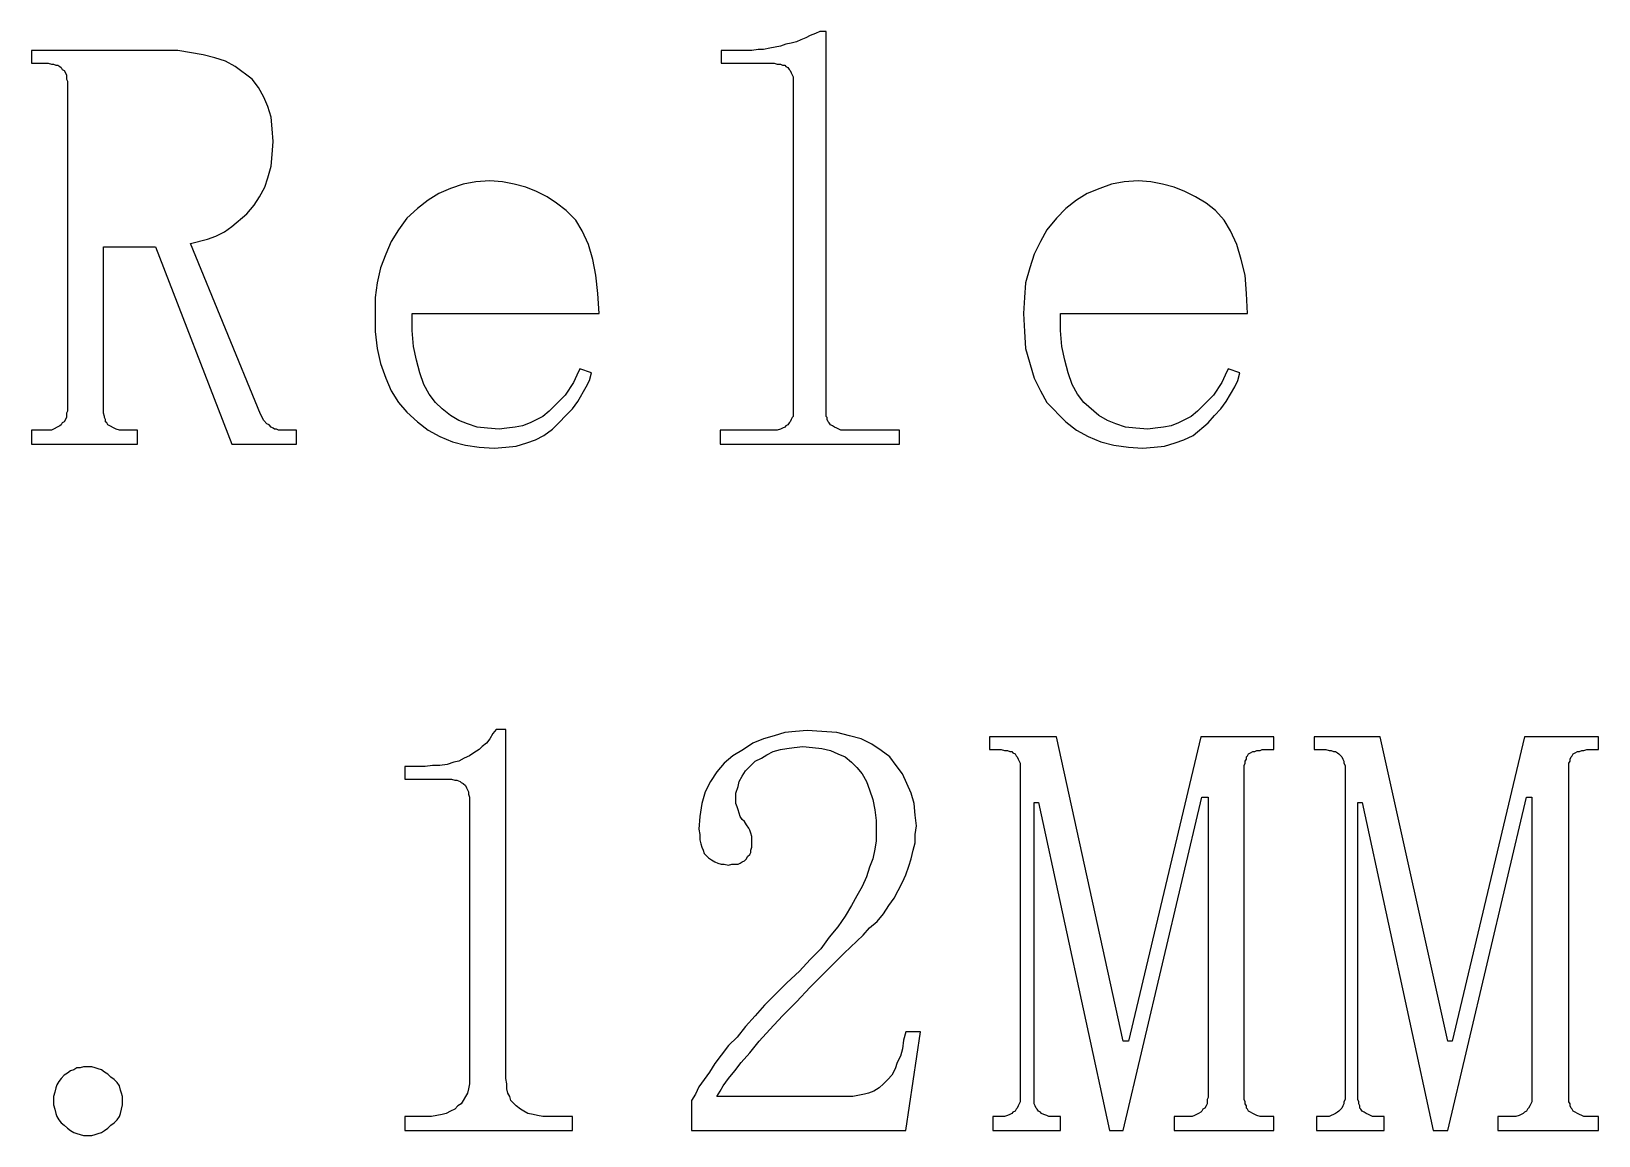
# Model space of a CAD drawing. Extents: x -275 to 275, y -225 to 225.
# Drawn here: x -189.09 to -174.32, y -186.51 to -176.1 of the extents above; entities that cross this region are included whole.
import ezdxf

# ---------------------------------------------------------------- set-up
doc = ezdxf.new("R2010")
doc.units = 0
doc.header["$MEASUREMENT"] = 0
doc.layers.get('0').update_dxf_attribs({"linetype": 'CONTINUOUS'})

msp = doc.modelspace()

# ---------------------------------------------------------------- linework, layer by layer
for points in [[(-182.3, -176.28), (-182.35, -176.28), (-182.35, -176.28), (-182.59, -176.28), (-182.59, -176.28), (-182.59, -176.4), (-182.59, -176.4), (-182.12, -176.4), (-182.12, -176.4), (-182.09, -176.4), (-182.09, -176.4), (-182.06, -176.41), (-182.06, -176.41), (-182.03, -176.41), (-182.03, -176.41), (-182.01, -176.42), (-182.01, -176.42), (-181.99, -176.42), (-181.99, -176.42), (-181.98, -176.43), (-181.98, -176.43), (-181.96, -176.44), (-181.96, -176.44), (-181.95, -176.46), (-181.95, -176.46), (-181.94, -176.47), (-181.94, -176.47), (-181.93, -176.49), (-181.93, -176.49), (-181.92, -176.51), (-181.92, -176.51), (-181.91, -176.53), (-181.91, -176.53), (-181.91, -176.55), (-181.91, -176.55), (-181.91, -176.57), (-181.91, -176.57), (-181.91, -179.68), (-181.91, -179.68), (-181.91, -179.7), (-181.91, -179.7), (-181.91, -179.73), (-181.91, -179.73), (-181.92, -179.74), (-181.92, -179.74), (-181.93, -179.76), (-181.93, -179.76), (-181.94, -179.78), (-181.94, -179.78), (-181.95, -179.79), (-181.95, -179.79), (-181.96, -179.81), (-181.96, -179.81), (-181.98, -179.82), (-181.98, -179.82), (-181.99, -179.83), (-181.99, -179.83), (-182.01, -179.84), (-182.01, -179.84), (-182.03, -179.85), (-182.03, -179.85), (-182.06, -179.86), (-182.06, -179.86), (-182.09, -179.86), (-182.09, -179.86), (-182.12, -179.86), (-182.12, -179.86), (-182.6, -179.86), (-182.6, -179.86), (-182.6, -179.99), (-182.6, -179.99), (-180.91, -179.99), (-180.91, -179.99), (-180.91, -179.86), (-180.91, -179.86), (-181.41, -179.86), (-181.41, -179.86), (-181.43, -179.86), (-181.43, -179.86), (-181.46, -179.86), (-181.46, -179.86), (-181.48, -179.85), (-181.48, -179.85), (-181.5, -179.84), (-181.5, -179.84), (-181.52, -179.83), (-181.52, -179.83), (-181.54, -179.82), (-181.54, -179.82), (-181.56, -179.81), (-181.56, -179.81), (-181.57, -179.79), (-181.57, -179.79), (-181.58, -179.78), (-181.58, -179.78), (-181.59, -179.76), (-181.59, -179.76), (-181.59, -179.74), (-181.59, -179.74), (-181.6, -179.73), (-181.6, -179.73), (-181.6, -179.7), (-181.6, -179.7), (-181.6, -179.68), (-181.6, -179.68), (-181.6, -176.1), (-181.6, -176.1), (-181.66, -176.1), (-181.66, -176.1), (-181.7, -176.12), (-181.7, -176.12), (-181.75, -176.14), (-181.75, -176.14), (-181.79, -176.16), (-181.79, -176.16), (-181.84, -176.18), (-181.84, -176.18), (-181.88, -176.2), (-181.88, -176.2), (-181.93, -176.21), (-181.93, -176.21), (-181.98, -176.22), (-181.98, -176.22), (-182.03, -176.24), (-182.03, -176.24), (-182.08, -176.25), (-182.08, -176.25), (-182.13, -176.26), (-182.13, -176.26), (-182.19, -176.27), (-182.19, -176.27), (-182.24, -176.27), (-182.24, -176.27), (-182.3, -176.28)], [(-187.71, -176.28), (-189.09, -176.28), (-189.09, -176.28), (-189.09, -176.4), (-189.09, -176.4), (-188.93, -176.4), (-188.93, -176.4), (-188.9, -176.41), (-188.9, -176.41), (-188.88, -176.41), (-188.88, -176.41), (-188.86, -176.42), (-188.86, -176.42), (-188.84, -176.42), (-188.84, -176.42), (-188.82, -176.43), (-188.82, -176.43), (-188.81, -176.44), (-188.81, -176.44), (-188.8, -176.46), (-188.8, -176.46), (-188.78, -176.47), (-188.78, -176.47), (-188.76, -176.51), (-188.76, -176.51), (-188.76, -176.55), (-188.76, -176.55), (-188.75, -176.57), (-188.75, -176.57), (-188.75, -179.68), (-188.75, -179.68), (-188.76, -179.7), (-188.76, -179.7), (-188.76, -179.74), (-188.76, -179.74), (-188.78, -179.78), (-188.78, -179.78), (-188.8, -179.79), (-188.8, -179.79), (-188.81, -179.81), (-188.81, -179.81), (-188.82, -179.82), (-188.82, -179.82), (-188.9, -179.86), (-188.9, -179.86), (-189.09, -179.86), (-189.09, -179.86), (-189.09, -179.99), (-189.09, -179.99), (-188.09, -179.99), (-188.09, -179.99), (-188.09, -179.86), (-188.09, -179.86), (-188.26, -179.86), (-188.26, -179.86), (-188.29, -179.85), (-188.29, -179.85), (-188.37, -179.81), (-188.37, -179.81), (-188.38, -179.79), (-188.38, -179.79), (-188.39, -179.78), (-188.39, -179.78), (-188.39, -179.76), (-188.39, -179.76), (-188.4, -179.74), (-188.4, -179.74), (-188.4, -179.73), (-188.4, -179.73), (-188.41, -179.7), (-188.41, -179.7), (-188.41, -178.13), (-188.41, -178.13), (-187.92, -178.13), (-187.92, -178.13), (-187.2, -179.99), (-187.2, -179.99), (-186.59, -179.99), (-186.59, -179.99), (-186.59, -179.86), (-186.59, -179.86), (-186.76, -179.86), (-186.76, -179.86), (-186.78, -179.85), (-186.78, -179.85), (-186.8, -179.85), (-186.8, -179.85), (-186.81, -179.84), (-186.81, -179.84), (-186.83, -179.83), (-186.83, -179.83), (-186.85, -179.81), (-186.85, -179.81), (-186.87, -179.8), (-186.87, -179.8), (-186.9, -179.77), (-186.9, -179.77), (-186.93, -179.71), (-186.93, -179.71), (-187.59, -178.1), (-187.59, -178.1), (-187.43, -178.06), (-187.43, -178.06), (-187.35, -178.03), (-187.35, -178.03), (-187.27, -177.99), (-187.27, -177.99), (-187.2, -177.94), (-187.2, -177.94), (-187.06, -177.82), (-187.06, -177.82), (-186.99, -177.74), (-186.99, -177.74), (-186.94, -177.66), (-186.94, -177.66), (-186.89, -177.57), (-186.89, -177.57), (-186.86, -177.48), (-186.86, -177.48), (-186.83, -177.37), (-186.83, -177.37), (-186.82, -177.26), (-186.82, -177.26), (-186.81, -177.14), (-186.81, -177.14), (-186.82, -177.02), (-186.82, -177.02), (-186.83, -176.91), (-186.83, -176.91), (-186.86, -176.81), (-186.86, -176.81), (-186.9, -176.72), (-186.9, -176.72), (-186.95, -176.63), (-186.95, -176.63), (-187.01, -176.55), (-187.01, -176.55), (-187.17, -176.43), (-187.17, -176.43), (-187.26, -176.38), (-187.26, -176.38), (-187.36, -176.35), (-187.36, -176.35), (-187.47, -176.32), (-187.47, -176.32), (-187.71, -176.28)], [(-184.77, -177.51), (-184.9, -177.52), (-184.9, -177.52), (-185.02, -177.54), (-185.02, -177.54), (-185.14, -177.58), (-185.14, -177.58), (-185.25, -177.63), (-185.25, -177.63), (-185.35, -177.69), (-185.35, -177.69), (-185.45, -177.77), (-185.45, -177.77), (-185.55, -177.86), (-185.55, -177.86), (-185.63, -177.97), (-185.63, -177.97), (-185.7, -178.08), (-185.7, -178.08), (-185.75, -178.2), (-185.75, -178.2), (-185.8, -178.33), (-185.8, -178.33), (-185.83, -178.47), (-185.83, -178.47), (-185.85, -178.61), (-185.85, -178.61), (-185.85, -178.93), (-185.85, -178.93), (-185.83, -179.09), (-185.83, -179.09), (-185.8, -179.23), (-185.8, -179.23), (-185.75, -179.37), (-185.75, -179.37), (-185.7, -179.49), (-185.7, -179.49), (-185.63, -179.6), (-185.63, -179.6), (-185.55, -179.69), (-185.55, -179.69), (-185.45, -179.78), (-185.45, -179.78), (-185.35, -179.86), (-185.35, -179.86), (-185.24, -179.92), (-185.24, -179.92), (-185.12, -179.97), (-185.12, -179.97), (-185, -180), (-185, -180), (-184.87, -180.02), (-184.87, -180.02), (-184.73, -180.03), (-184.73, -180.03), (-184.62, -180.02), (-184.62, -180.02), (-184.52, -180.01), (-184.52, -180.01), (-184.42, -179.98), (-184.42, -179.98), (-184.34, -179.95), (-184.34, -179.95), (-184.26, -179.91), (-184.26, -179.91), (-184.18, -179.85), (-184.18, -179.85), (-183.99, -179.66), (-183.99, -179.66), (-183.94, -179.59), (-183.94, -179.59), (-183.86, -179.45), (-183.86, -179.45), (-183.83, -179.39), (-183.83, -179.39), (-183.81, -179.32), (-183.81, -179.32), (-183.92, -179.28), (-183.92, -179.28), (-183.95, -179.34), (-183.95, -179.34), (-183.98, -179.41), (-183.98, -179.41), (-184.06, -179.53), (-184.06, -179.53), (-184.21, -179.68), (-184.21, -179.68), (-184.27, -179.73), (-184.27, -179.73), (-184.39, -179.79), (-184.39, -179.79), (-184.46, -179.82), (-184.46, -179.82), (-184.53, -179.83), (-184.53, -179.83), (-184.61, -179.84), (-184.61, -179.84), (-184.68, -179.85), (-184.68, -179.85), (-184.79, -179.84), (-184.79, -179.84), (-184.89, -179.83), (-184.89, -179.83), (-184.98, -179.8), (-184.98, -179.8), (-185.06, -179.77), (-185.06, -179.77), (-185.14, -179.72), (-185.14, -179.72), (-185.22, -179.66), (-185.22, -179.66), (-185.28, -179.6), (-185.28, -179.6), (-185.34, -179.52), (-185.34, -179.52), (-185.39, -179.43), (-185.39, -179.43), (-185.43, -179.32), (-185.43, -179.32), (-185.46, -179.2), (-185.46, -179.2), (-185.49, -179.07), (-185.49, -179.07), (-185.5, -178.92), (-185.5, -178.92), (-185.5, -178.76), (-185.5, -178.76), (-183.74, -178.76), (-183.74, -178.76), (-183.75, -178.57), (-183.75, -178.57), (-183.77, -178.4), (-183.77, -178.4), (-183.8, -178.25), (-183.8, -178.25), (-183.84, -178.11), (-183.84, -178.11), (-183.9, -177.98), (-183.9, -177.98), (-183.96, -177.88), (-183.96, -177.88), (-184.05, -177.79), (-184.05, -177.79), (-184.14, -177.72), (-184.14, -177.72), (-184.23, -177.66), (-184.23, -177.66), (-184.33, -177.61), (-184.33, -177.61), (-184.43, -177.57), (-184.43, -177.57), (-184.54, -177.54), (-184.54, -177.54), (-184.65, -177.52), (-184.65, -177.52), (-184.77, -177.51)], [(-178.66, -177.51), (-178.79, -177.52), (-178.79, -177.52), (-178.91, -177.54), (-178.91, -177.54), (-179.02, -177.58), (-179.02, -177.58), (-179.14, -177.63), (-179.14, -177.63), (-179.24, -177.69), (-179.24, -177.69), (-179.34, -177.77), (-179.34, -177.77), (-179.43, -177.86), (-179.43, -177.86), (-179.52, -177.97), (-179.52, -177.97), (-179.58, -178.08), (-179.58, -178.08), (-179.64, -178.2), (-179.64, -178.2), (-179.68, -178.33), (-179.68, -178.33), (-179.72, -178.47), (-179.72, -178.47), (-179.73, -178.61), (-179.73, -178.61), (-179.74, -178.76), (-179.74, -178.76), (-179.73, -178.93), (-179.73, -178.93), (-179.72, -179.09), (-179.72, -179.09), (-179.64, -179.37), (-179.64, -179.37), (-179.58, -179.49), (-179.58, -179.49), (-179.52, -179.6), (-179.52, -179.6), (-179.34, -179.78), (-179.34, -179.78), (-179.24, -179.86), (-179.24, -179.86), (-179.13, -179.92), (-179.13, -179.92), (-179.01, -179.97), (-179.01, -179.97), (-178.89, -180), (-178.89, -180), (-178.75, -180.02), (-178.75, -180.02), (-178.62, -180.03), (-178.62, -180.03), (-178.51, -180.02), (-178.51, -180.02), (-178.41, -180.01), (-178.41, -180.01), (-178.31, -179.98), (-178.31, -179.98), (-178.23, -179.95), (-178.23, -179.95), (-178.14, -179.91), (-178.14, -179.91), (-178, -179.79), (-178, -179.79), (-177.94, -179.72), (-177.94, -179.72), (-177.88, -179.66), (-177.88, -179.66), (-177.83, -179.59), (-177.83, -179.59), (-177.75, -179.45), (-177.75, -179.45), (-177.72, -179.39), (-177.72, -179.39), (-177.7, -179.32), (-177.7, -179.32), (-177.81, -179.28), (-177.81, -179.28), (-177.84, -179.34), (-177.84, -179.34), (-177.87, -179.41), (-177.87, -179.41), (-177.95, -179.53), (-177.95, -179.53), (-178.1, -179.68), (-178.1, -179.68), (-178.16, -179.73), (-178.16, -179.73), (-178.28, -179.79), (-178.28, -179.79), (-178.35, -179.82), (-178.35, -179.82), (-178.42, -179.83), (-178.42, -179.83), (-178.5, -179.84), (-178.5, -179.84), (-178.57, -179.85), (-178.57, -179.85), (-178.68, -179.84), (-178.68, -179.84), (-178.78, -179.83), (-178.78, -179.83), (-178.87, -179.8), (-178.87, -179.8), (-178.95, -179.77), (-178.95, -179.77), (-179.03, -179.72), (-179.03, -179.72), (-179.17, -179.6), (-179.17, -179.6), (-179.23, -179.52), (-179.23, -179.52), (-179.28, -179.43), (-179.28, -179.43), (-179.32, -179.32), (-179.32, -179.32), (-179.35, -179.2), (-179.35, -179.2), (-179.38, -179.07), (-179.38, -179.07), (-179.39, -178.92), (-179.39, -178.92), (-179.39, -178.76), (-179.39, -178.76), (-177.63, -178.76), (-177.63, -178.76), (-177.64, -178.57), (-177.64, -178.57), (-177.65, -178.4), (-177.65, -178.4), (-177.69, -178.25), (-177.69, -178.25), (-177.73, -178.11), (-177.73, -178.11), (-177.79, -177.98), (-177.79, -177.98), (-177.85, -177.88), (-177.85, -177.88), (-177.93, -177.79), (-177.93, -177.79), (-178.02, -177.72), (-178.02, -177.72), (-178.12, -177.66), (-178.12, -177.66), (-178.22, -177.61), (-178.22, -177.61), (-178.32, -177.57), (-178.32, -177.57), (-178.43, -177.54), (-178.43, -177.54), (-178.54, -177.52), (-178.54, -177.52), (-178.66, -177.51)], [(-184.62, -185.97), (-184.62, -182.68), (-184.62, -182.68), (-184.71, -182.68), (-184.71, -182.68), (-184.74, -182.72), (-184.74, -182.72), (-184.77, -182.77), (-184.77, -182.77), (-184.8, -182.81), (-184.8, -182.81), (-184.84, -182.84), (-184.84, -182.84), (-184.87, -182.87), (-184.87, -182.87), (-184.92, -182.9), (-184.92, -182.9), (-184.96, -182.93), (-184.96, -182.93), (-185.01, -182.95), (-185.01, -182.95), (-185.06, -182.98), (-185.06, -182.98), (-185.11, -182.99), (-185.11, -182.99), (-185.17, -183.01), (-185.17, -183.01), (-185.24, -183.02), (-185.24, -183.02), (-185.31, -183.02), (-185.31, -183.02), (-185.38, -183.03), (-185.38, -183.03), (-185.57, -183.03), (-185.57, -183.03), (-185.57, -183.15), (-185.57, -183.15), (-185.18, -183.15), (-185.18, -183.15), (-185.15, -183.15), (-185.15, -183.15), (-185.13, -183.15), (-185.13, -183.15), (-185.1, -183.16), (-185.1, -183.16), (-185.08, -183.16), (-185.08, -183.16), (-185.05, -183.17), (-185.05, -183.17), (-185.04, -183.18), (-185.04, -183.18), (-185.02, -183.19), (-185.02, -183.19), (-185, -183.21), (-185, -183.21), (-184.99, -183.23), (-184.99, -183.23), (-184.98, -183.25), (-184.98, -183.25), (-184.97, -183.27), (-184.97, -183.27), (-184.97, -183.29), (-184.97, -183.29), (-184.96, -183.32), (-184.96, -183.32), (-184.96, -183.34), (-184.96, -183.34), (-184.96, -185.97), (-184.96, -185.97), (-184.96, -186.02), (-184.96, -186.02), (-184.97, -186.07), (-184.97, -186.07), (-184.98, -186.11), (-184.98, -186.11), (-185, -186.14), (-185, -186.14), (-185.02, -186.18), (-185.02, -186.18), (-185.04, -186.21), (-185.04, -186.21), (-185.07, -186.23), (-185.07, -186.23), (-185.1, -186.26), (-185.1, -186.26), (-185.14, -186.28), (-185.14, -186.28), (-185.18, -186.3), (-185.18, -186.3), (-185.22, -186.31), (-185.22, -186.31), (-185.27, -186.32), (-185.27, -186.32), (-185.32, -186.33), (-185.32, -186.33), (-185.38, -186.33), (-185.38, -186.33), (-185.57, -186.33), (-185.57, -186.33), (-185.57, -186.46), (-185.57, -186.46), (-183.99, -186.46), (-183.99, -186.46), (-183.99, -186.33), (-183.99, -186.33), (-184.21, -186.33), (-184.21, -186.33), (-184.27, -186.33), (-184.27, -186.33), (-184.32, -186.32), (-184.32, -186.32), (-184.36, -186.31), (-184.36, -186.31), (-184.41, -186.3), (-184.41, -186.3), (-184.45, -186.28), (-184.45, -186.28), (-184.48, -186.26), (-184.48, -186.26), (-184.52, -186.23), (-184.52, -186.23), (-184.54, -186.21), (-184.54, -186.21), (-184.57, -186.18), (-184.57, -186.18), (-184.58, -186.14), (-184.58, -186.14), (-184.6, -186.11), (-184.6, -186.11), (-184.61, -186.07), (-184.61, -186.07), (-184.61, -186.02), (-184.61, -186.02), (-184.62, -185.97)], [(-181.13, -183.54), (-181.13, -183.65), (-181.13, -183.65), (-181.13, -183.73), (-181.13, -183.73), (-181.14, -183.81), (-181.14, -183.81), (-181.16, -183.9), (-181.16, -183.9), (-181.19, -183.98), (-181.19, -183.98), (-181.22, -184.07), (-181.22, -184.07), (-181.26, -184.16), (-181.26, -184.16), (-181.31, -184.25), (-181.31, -184.25), (-181.36, -184.34), (-181.36, -184.34), (-181.42, -184.44), (-181.42, -184.44), (-181.49, -184.54), (-181.49, -184.54), (-181.57, -184.64), (-181.57, -184.64), (-181.65, -184.75), (-181.65, -184.75), (-181.75, -184.85), (-181.75, -184.85), (-181.85, -184.96), (-181.85, -184.96), (-181.97, -185.07), (-181.97, -185.07), (-182.08, -185.18), (-182.08, -185.18), (-182.18, -185.28), (-182.18, -185.28), (-182.27, -185.38), (-182.27, -185.38), (-182.36, -185.48), (-182.36, -185.48), (-182.44, -185.58), (-182.44, -185.58), (-182.52, -185.66), (-182.52, -185.66), (-182.59, -185.75), (-182.59, -185.75), (-182.65, -185.83), (-182.65, -185.83), (-182.7, -185.91), (-182.7, -185.91), (-182.75, -185.98), (-182.75, -185.98), (-182.8, -186.05), (-182.8, -186.05), (-182.83, -186.12), (-182.83, -186.12), (-182.87, -186.18), (-182.87, -186.18), (-182.87, -186.46), (-182.87, -186.46), (-180.85, -186.46), (-180.85, -186.46), (-180.71, -185.53), (-180.71, -185.53), (-180.85, -185.53), (-180.85, -185.53), (-180.87, -185.61), (-180.87, -185.61), (-180.88, -185.69), (-180.88, -185.69), (-180.9, -185.76), (-180.9, -185.76), (-180.93, -185.82), (-180.93, -185.82), (-180.95, -185.88), (-180.95, -185.88), (-180.98, -185.94), (-180.98, -185.94), (-181.02, -185.98), (-181.02, -185.98), (-181.06, -186.02), (-181.06, -186.02), (-181.1, -186.06), (-181.1, -186.06), (-181.15, -186.09), (-181.15, -186.09), (-181.2, -186.11), (-181.2, -186.11), (-181.24, -186.12), (-181.24, -186.12), (-181.3, -186.13), (-181.3, -186.13), (-181.35, -186.14), (-181.35, -186.14), (-182.63, -186.14), (-182.63, -186.14), (-182.6, -186.09), (-182.6, -186.09), (-182.57, -186.04), (-182.57, -186.04), (-182.52, -185.97), (-182.52, -185.97), (-182.46, -185.9), (-182.46, -185.9), (-182.4, -185.82), (-182.4, -185.82), (-182.32, -185.73), (-182.32, -185.73), (-182.23, -185.62), (-182.23, -185.62), (-182.13, -185.51), (-182.13, -185.51), (-182.01, -185.38), (-182.01, -185.38), (-181.88, -185.25), (-181.88, -185.25), (-181.75, -185.11), (-181.75, -185.11), (-181.59, -184.95), (-181.59, -184.95), (-181.43, -184.79), (-181.43, -184.79), (-181.25, -184.62), (-181.25, -184.62), (-181.19, -184.55), (-181.19, -184.55), (-181.12, -184.49), (-181.12, -184.49), (-181.06, -184.42), (-181.06, -184.42), (-181.01, -184.34), (-181.01, -184.34), (-180.96, -184.27), (-180.96, -184.27), (-180.92, -184.2), (-180.92, -184.2), (-180.88, -184.12), (-180.88, -184.12), (-180.85, -184.05), (-180.85, -184.05), (-180.82, -183.97), (-180.82, -183.97), (-180.8, -183.9), (-180.8, -183.9), (-180.78, -183.82), (-180.78, -183.82), (-180.76, -183.75), (-180.76, -183.75), (-180.76, -183.67), (-180.76, -183.67), (-180.75, -183.59), (-180.75, -183.59), (-180.76, -183.49), (-180.76, -183.49), (-180.77, -183.38), (-180.77, -183.38), (-180.8, -183.28), (-180.8, -183.28), (-180.84, -183.19), (-180.84, -183.19), (-180.88, -183.1), (-180.88, -183.1), (-180.94, -183.02), (-180.94, -183.02), (-181, -182.94), (-181, -182.94), (-181.08, -182.88), (-181.08, -182.88), (-181.17, -182.82), (-181.17, -182.82), (-181.27, -182.77), (-181.27, -182.77), (-181.38, -182.74), (-181.38, -182.74), (-181.5, -182.71), (-181.5, -182.71), (-181.64, -182.7), (-181.64, -182.7), (-181.78, -182.69), (-181.78, -182.69), (-181.89, -182.7), (-181.89, -182.7), (-181.99, -182.71), (-181.99, -182.71), (-182.09, -182.74), (-182.09, -182.74), (-182.19, -182.77), (-182.19, -182.77), (-182.29, -182.81), (-182.29, -182.81), (-182.38, -182.87), (-182.38, -182.87), (-182.48, -182.93), (-182.48, -182.93), (-182.56, -183), (-182.56, -183), (-182.63, -183.08), (-182.63, -183.08), (-182.69, -183.17), (-182.69, -183.17), (-182.74, -183.27), (-182.74, -183.27), (-182.77, -183.38), (-182.77, -183.38), (-182.79, -183.5), (-182.79, -183.5), (-182.8, -183.62), (-182.8, -183.62), (-182.79, -183.67), (-182.79, -183.67), (-182.79, -183.72), (-182.79, -183.72), (-182.78, -183.76), (-182.78, -183.76), (-182.77, -183.79), (-182.77, -183.79), (-182.76, -183.82), (-182.76, -183.82), (-182.75, -183.85), (-182.75, -183.85), (-182.73, -183.87), (-182.73, -183.87), (-182.71, -183.89), (-182.71, -183.89), (-182.68, -183.91), (-182.68, -183.91), (-182.65, -183.93), (-182.65, -183.93), (-182.62, -183.94), (-182.62, -183.94), (-182.59, -183.95), (-182.59, -183.95), (-182.56, -183.95), (-182.56, -183.95), (-182.52, -183.96), (-182.52, -183.96), (-182.49, -183.95), (-182.49, -183.95), (-182.46, -183.95), (-182.46, -183.95), (-182.43, -183.95), (-182.43, -183.95), (-182.41, -183.94), (-182.41, -183.94), (-182.39, -183.93), (-182.39, -183.93), (-182.37, -183.92), (-182.37, -183.92), (-182.35, -183.9), (-182.35, -183.9), (-182.34, -183.88), (-182.34, -183.88), (-182.32, -183.86), (-182.32, -183.86), (-182.31, -183.84), (-182.31, -183.84), (-182.31, -183.82), (-182.31, -183.82), (-182.3, -183.79), (-182.3, -183.79), (-182.3, -183.76), (-182.3, -183.76), (-182.3, -183.73), (-182.3, -183.73), (-182.3, -183.71), (-182.3, -183.71), (-182.3, -183.69), (-182.3, -183.69), (-182.31, -183.66), (-182.31, -183.66), (-182.32, -183.63), (-182.32, -183.63), (-182.33, -183.61), (-182.33, -183.61), (-182.35, -183.58), (-182.35, -183.58), (-182.37, -183.55), (-182.37, -183.55), (-182.39, -183.53), (-182.39, -183.53), (-182.41, -183.5), (-182.41, -183.5), (-182.42, -183.47), (-182.42, -183.47), (-182.43, -183.44), (-182.43, -183.44), (-182.44, -183.41), (-182.44, -183.41), (-182.45, -183.38), (-182.45, -183.38), (-182.45, -183.34), (-182.45, -183.34), (-182.45, -183.28), (-182.45, -183.28), (-182.43, -183.22), (-182.43, -183.22), (-182.42, -183.17), (-182.42, -183.17), (-182.39, -183.12), (-182.39, -183.12), (-182.36, -183.07), (-182.36, -183.07), (-182.32, -183.03), (-182.32, -183.03), (-182.27, -182.98), (-182.27, -182.98), (-182.21, -182.95), (-182.21, -182.95), (-182.16, -182.92), (-182.16, -182.92), (-182.1, -182.89), (-182.1, -182.89), (-182.03, -182.87), (-182.03, -182.87), (-181.97, -182.86), (-181.97, -182.86), (-181.9, -182.85), (-181.9, -182.85), (-181.82, -182.84), (-181.82, -182.84), (-181.73, -182.85), (-181.73, -182.85), (-181.64, -182.86), (-181.64, -182.86), (-181.56, -182.88), (-181.56, -182.88), (-181.49, -182.91), (-181.49, -182.91), (-181.42, -182.94), (-181.42, -182.94), (-181.36, -182.99), (-181.36, -182.99), (-181.31, -183.04), (-181.31, -183.04), (-181.26, -183.1), (-181.26, -183.1), (-181.22, -183.17), (-181.22, -183.17), (-181.19, -183.25), (-181.19, -183.25), (-181.16, -183.34), (-181.16, -183.34), (-181.14, -183.44), (-181.14, -183.44), (-181.13, -183.54)], [(-177.66, -186.17), (-177.66, -186.15), (-177.66, -186.15), (-177.66, -183.04), (-177.66, -183.04), (-177.66, -183.02), (-177.66, -183.02), (-177.65, -183), (-177.65, -183), (-177.65, -182.98), (-177.65, -182.98), (-177.64, -182.96), (-177.64, -182.96), (-177.64, -182.94), (-177.64, -182.94), (-177.63, -182.93), (-177.63, -182.93), (-177.62, -182.91), (-177.62, -182.91), (-177.6, -182.9), (-177.6, -182.9), (-177.58, -182.89), (-177.58, -182.89), (-177.56, -182.89), (-177.56, -182.89), (-177.54, -182.88), (-177.54, -182.88), (-177.51, -182.88), (-177.51, -182.88), (-177.49, -182.87), (-177.49, -182.87), (-177.46, -182.87), (-177.46, -182.87), (-177.38, -182.87), (-177.38, -182.87), (-177.38, -182.75), (-177.38, -182.75), (-178.07, -182.75), (-178.07, -182.75), (-178.75, -185.62), (-178.75, -185.62), (-178.8, -185.62), (-178.8, -185.62), (-179.43, -182.75), (-179.43, -182.75), (-180.06, -182.75), (-180.06, -182.75), (-180.06, -182.87), (-180.06, -182.87), (-179.98, -182.87), (-179.98, -182.87), (-179.95, -182.87), (-179.95, -182.87), (-179.92, -182.88), (-179.92, -182.88), (-179.89, -182.88), (-179.89, -182.88), (-179.87, -182.89), (-179.87, -182.89), (-179.85, -182.89), (-179.85, -182.89), (-179.84, -182.9), (-179.84, -182.9), (-179.82, -182.91), (-179.82, -182.91), (-179.81, -182.93), (-179.81, -182.93), (-179.8, -182.94), (-179.8, -182.94), (-179.79, -182.96), (-179.79, -182.96), (-179.78, -182.98), (-179.78, -182.98), (-179.77, -183), (-179.77, -183), (-179.77, -183.02), (-179.77, -183.02), (-179.77, -183.04), (-179.77, -183.04), (-179.77, -186.15), (-179.77, -186.15), (-179.77, -186.17), (-179.77, -186.17), (-179.77, -186.19), (-179.77, -186.19), (-179.78, -186.21), (-179.78, -186.21), (-179.79, -186.23), (-179.79, -186.23), (-179.8, -186.25), (-179.8, -186.25), (-179.81, -186.26), (-179.81, -186.26), (-179.82, -186.28), (-179.82, -186.28), (-179.84, -186.29), (-179.84, -186.29), (-179.85, -186.3), (-179.85, -186.3), (-179.87, -186.31), (-179.87, -186.31), (-179.89, -186.32), (-179.89, -186.32), (-179.92, -186.33), (-179.92, -186.33), (-179.95, -186.33), (-179.95, -186.33), (-179.98, -186.33), (-179.98, -186.33), (-180.03, -186.33), (-180.03, -186.33), (-180.03, -186.46), (-180.03, -186.46), (-179.39, -186.46), (-179.39, -186.46), (-179.39, -186.33), (-179.39, -186.33), (-179.45, -186.33), (-179.45, -186.33), (-179.48, -186.33), (-179.48, -186.33), (-179.5, -186.33), (-179.5, -186.33), (-179.52, -186.32), (-179.52, -186.32), (-179.55, -186.31), (-179.55, -186.31), (-179.57, -186.3), (-179.57, -186.3), (-179.58, -186.29), (-179.58, -186.29), (-179.6, -186.28), (-179.6, -186.28), (-179.61, -186.26), (-179.61, -186.26), (-179.62, -186.25), (-179.62, -186.25), (-179.63, -186.23), (-179.63, -186.23), (-179.64, -186.21), (-179.64, -186.21), (-179.64, -186.19), (-179.64, -186.19), (-179.64, -186.17), (-179.64, -186.17), (-179.64, -186.15), (-179.64, -186.15), (-179.64, -183.37), (-179.64, -183.37), (-179.6, -183.37), (-179.6, -183.37), (-178.93, -186.46), (-178.93, -186.46), (-178.8, -186.46), (-178.8, -186.46), (-178.06, -183.32), (-178.06, -183.32), (-178, -183.32), (-178, -183.32), (-178, -186.15), (-178, -186.15), (-178.01, -186.17), (-178.01, -186.17), (-178.01, -186.19), (-178.01, -186.19), (-178.01, -186.21), (-178.01, -186.21), (-178.02, -186.23), (-178.02, -186.23), (-178.03, -186.25), (-178.03, -186.25), (-178.05, -186.26), (-178.05, -186.26), (-178.06, -186.28), (-178.06, -186.28), (-178.07, -186.29), (-178.07, -186.29), (-178.09, -186.3), (-178.09, -186.3), (-178.11, -186.31), (-178.11, -186.31), (-178.13, -186.32), (-178.13, -186.32), (-178.15, -186.33), (-178.15, -186.33), (-178.18, -186.33), (-178.18, -186.33), (-178.21, -186.33), (-178.21, -186.33), (-178.32, -186.33), (-178.32, -186.33), (-178.32, -186.46), (-178.32, -186.46), (-177.38, -186.46), (-177.38, -186.46), (-177.38, -186.33), (-177.38, -186.33), (-177.46, -186.33), (-177.46, -186.33), (-177.49, -186.33), (-177.49, -186.33), (-177.51, -186.33), (-177.51, -186.33), (-177.54, -186.32), (-177.54, -186.32), (-177.56, -186.31), (-177.56, -186.31), (-177.58, -186.3), (-177.58, -186.3), (-177.6, -186.29), (-177.6, -186.29), (-177.62, -186.28), (-177.62, -186.28), (-177.63, -186.26), (-177.63, -186.26), (-177.64, -186.25), (-177.64, -186.25), (-177.64, -186.23), (-177.64, -186.23), (-177.65, -186.21), (-177.65, -186.21), (-177.65, -186.19), (-177.65, -186.19), (-177.66, -186.17)], [(-174.6, -186.17), (-174.6, -186.15), (-174.6, -186.15), (-174.6, -183.04), (-174.6, -183.04), (-174.6, -183.02), (-174.6, -183.02), (-174.6, -183), (-174.6, -183), (-174.59, -182.98), (-174.59, -182.98), (-174.59, -182.96), (-174.59, -182.96), (-174.58, -182.94), (-174.58, -182.94), (-174.57, -182.93), (-174.57, -182.93), (-174.56, -182.91), (-174.56, -182.91), (-174.54, -182.9), (-174.54, -182.9), (-174.52, -182.89), (-174.52, -182.89), (-174.5, -182.89), (-174.5, -182.89), (-174.48, -182.88), (-174.48, -182.88), (-174.46, -182.88), (-174.46, -182.88), (-174.43, -182.87), (-174.43, -182.87), (-174.41, -182.87), (-174.41, -182.87), (-174.32, -182.87), (-174.32, -182.87), (-174.32, -182.75), (-174.32, -182.75), (-175.02, -182.75), (-175.02, -182.75), (-175.7, -185.62), (-175.7, -185.62), (-175.74, -185.62), (-175.74, -185.62), (-176.38, -182.75), (-176.38, -182.75), (-177, -182.75), (-177, -182.75), (-177, -182.87), (-177, -182.87), (-176.92, -182.87), (-176.92, -182.87), (-176.89, -182.87), (-176.89, -182.87), (-176.86, -182.88), (-176.86, -182.88), (-176.84, -182.88), (-176.84, -182.88), (-176.82, -182.89), (-176.82, -182.89), (-176.8, -182.89), (-176.8, -182.89), (-176.78, -182.9), (-176.78, -182.9), (-176.77, -182.91), (-176.77, -182.91), (-176.75, -182.93), (-176.75, -182.93), (-176.74, -182.94), (-176.74, -182.94), (-176.73, -182.96), (-176.73, -182.96), (-176.72, -182.98), (-176.72, -182.98), (-176.72, -183), (-176.72, -183), (-176.71, -183.02), (-176.71, -183.02), (-176.71, -183.04), (-176.71, -183.04), (-176.71, -186.15), (-176.71, -186.15), (-176.71, -186.17), (-176.71, -186.17), (-176.72, -186.19), (-176.72, -186.19), (-176.72, -186.21), (-176.72, -186.21), (-176.73, -186.23), (-176.73, -186.23), (-176.74, -186.25), (-176.74, -186.25), (-176.75, -186.26), (-176.75, -186.26), (-176.77, -186.28), (-176.77, -186.28), (-176.78, -186.29), (-176.78, -186.29), (-176.8, -186.3), (-176.8, -186.3), (-176.82, -186.31), (-176.82, -186.31), (-176.84, -186.32), (-176.84, -186.32), (-176.86, -186.33), (-176.86, -186.33), (-176.89, -186.33), (-176.89, -186.33), (-176.92, -186.33), (-176.92, -186.33), (-176.98, -186.33), (-176.98, -186.33), (-176.98, -186.46), (-176.98, -186.46), (-176.34, -186.46), (-176.34, -186.46), (-176.34, -186.33), (-176.34, -186.33), (-176.39, -186.33), (-176.39, -186.33), (-176.42, -186.33), (-176.42, -186.33), (-176.45, -186.33), (-176.45, -186.33), (-176.47, -186.32), (-176.47, -186.32), (-176.49, -186.31), (-176.49, -186.31), (-176.51, -186.3), (-176.51, -186.3), (-176.53, -186.29), (-176.53, -186.29), (-176.55, -186.28), (-176.55, -186.28), (-176.56, -186.26), (-176.56, -186.26), (-176.57, -186.25), (-176.57, -186.25), (-176.57, -186.23), (-176.57, -186.23), (-176.58, -186.21), (-176.58, -186.21), (-176.58, -186.19), (-176.58, -186.19), (-176.59, -186.17), (-176.59, -186.17), (-176.59, -186.15), (-176.59, -186.15), (-176.59, -183.37), (-176.59, -183.37), (-176.55, -183.37), (-176.55, -183.37), (-175.88, -186.46), (-175.88, -186.46), (-175.74, -186.46), (-175.74, -186.46), (-175, -183.32), (-175, -183.32), (-174.95, -183.32), (-174.95, -183.32), (-174.95, -186.15), (-174.95, -186.15), (-174.95, -186.17), (-174.95, -186.17), (-174.95, -186.19), (-174.95, -186.19), (-174.96, -186.21), (-174.96, -186.21), (-174.97, -186.23), (-174.97, -186.23), (-174.98, -186.25), (-174.98, -186.25), (-174.99, -186.26), (-174.99, -186.26), (-175, -186.28), (-175, -186.28), (-175.02, -186.29), (-175.02, -186.29), (-175.03, -186.3), (-175.03, -186.3), (-175.05, -186.31), (-175.05, -186.31), (-175.07, -186.32), (-175.07, -186.32), (-175.1, -186.33), (-175.1, -186.33), (-175.13, -186.33), (-175.13, -186.33), (-175.16, -186.33), (-175.16, -186.33), (-175.27, -186.33), (-175.27, -186.33), (-175.27, -186.46), (-175.27, -186.46), (-174.32, -186.46), (-174.32, -186.46), (-174.32, -186.33), (-174.32, -186.33), (-174.41, -186.33), (-174.41, -186.33), (-174.43, -186.33), (-174.43, -186.33), (-174.46, -186.33), (-174.46, -186.33), (-174.48, -186.32), (-174.48, -186.32), (-174.5, -186.31), (-174.5, -186.31), (-174.52, -186.3), (-174.52, -186.3), (-174.54, -186.29), (-174.54, -186.29), (-174.56, -186.28), (-174.56, -186.28), (-174.57, -186.26), (-174.57, -186.26), (-174.58, -186.25), (-174.58, -186.25), (-174.59, -186.23), (-174.59, -186.23), (-174.59, -186.21), (-174.59, -186.21), (-174.6, -186.19), (-174.6, -186.19), (-174.6, -186.17)], [(-188.6, -186.51), (-188.56, -186.51), (-188.56, -186.51), (-188.52, -186.51), (-188.52, -186.51), (-188.49, -186.5), (-188.49, -186.5), (-188.46, -186.49), (-188.46, -186.49), (-188.43, -186.48), (-188.43, -186.48), (-188.4, -186.46), (-188.4, -186.46), (-188.37, -186.44), (-188.37, -186.44), (-188.34, -186.41), (-188.34, -186.41), (-188.31, -186.39), (-188.31, -186.39), (-188.28, -186.36), (-188.28, -186.36), (-188.26, -186.33), (-188.26, -186.33), (-188.25, -186.3), (-188.25, -186.3), (-188.24, -186.26), (-188.24, -186.26), (-188.23, -186.22), (-188.23, -186.22), (-188.23, -186.18), (-188.23, -186.18), (-188.23, -186.14), (-188.23, -186.14), (-188.24, -186.11), (-188.24, -186.11), (-188.25, -186.08), (-188.25, -186.08), (-188.26, -186.04), (-188.26, -186.04), (-188.28, -186.01), (-188.28, -186.01), (-188.31, -185.98), (-188.31, -185.98), (-188.34, -185.96), (-188.34, -185.96), (-188.37, -185.93), (-188.37, -185.93), (-188.4, -185.91), (-188.4, -185.91), (-188.43, -185.89), (-188.43, -185.89), (-188.46, -185.88), (-188.46, -185.88), (-188.49, -185.87), (-188.49, -185.87), (-188.52, -185.86), (-188.52, -185.86), (-188.56, -185.86), (-188.56, -185.86), (-188.6, -185.86), (-188.6, -185.86), (-188.63, -185.87), (-188.63, -185.87), (-188.66, -185.87), (-188.66, -185.87), (-188.69, -185.89), (-188.69, -185.89), (-188.72, -185.9), (-188.72, -185.9), (-188.75, -185.92), (-188.75, -185.92), (-188.78, -185.94), (-188.78, -185.94), (-188.81, -185.97), (-188.81, -185.97), (-188.83, -186), (-188.83, -186), (-188.85, -186.03), (-188.85, -186.03), (-188.86, -186.06), (-188.86, -186.06), (-188.87, -186.1), (-188.87, -186.1), (-188.88, -186.14), (-188.88, -186.14), (-188.88, -186.18), (-188.88, -186.18), (-188.88, -186.22), (-188.88, -186.22), (-188.87, -186.26), (-188.87, -186.26), (-188.86, -186.3), (-188.86, -186.3), (-188.85, -186.33), (-188.85, -186.33), (-188.83, -186.36), (-188.83, -186.36), (-188.81, -186.39), (-188.81, -186.39), (-188.78, -186.41), (-188.78, -186.41), (-188.75, -186.44), (-188.75, -186.44), (-188.72, -186.46), (-188.72, -186.46), (-188.69, -186.48), (-188.69, -186.48), (-188.66, -186.49), (-188.66, -186.49), (-188.63, -186.5), (-188.63, -186.5), (-188.6, -186.51)]]:
    msp.add_lwpolyline(points)

doc.saveas('drawing.dxf')
